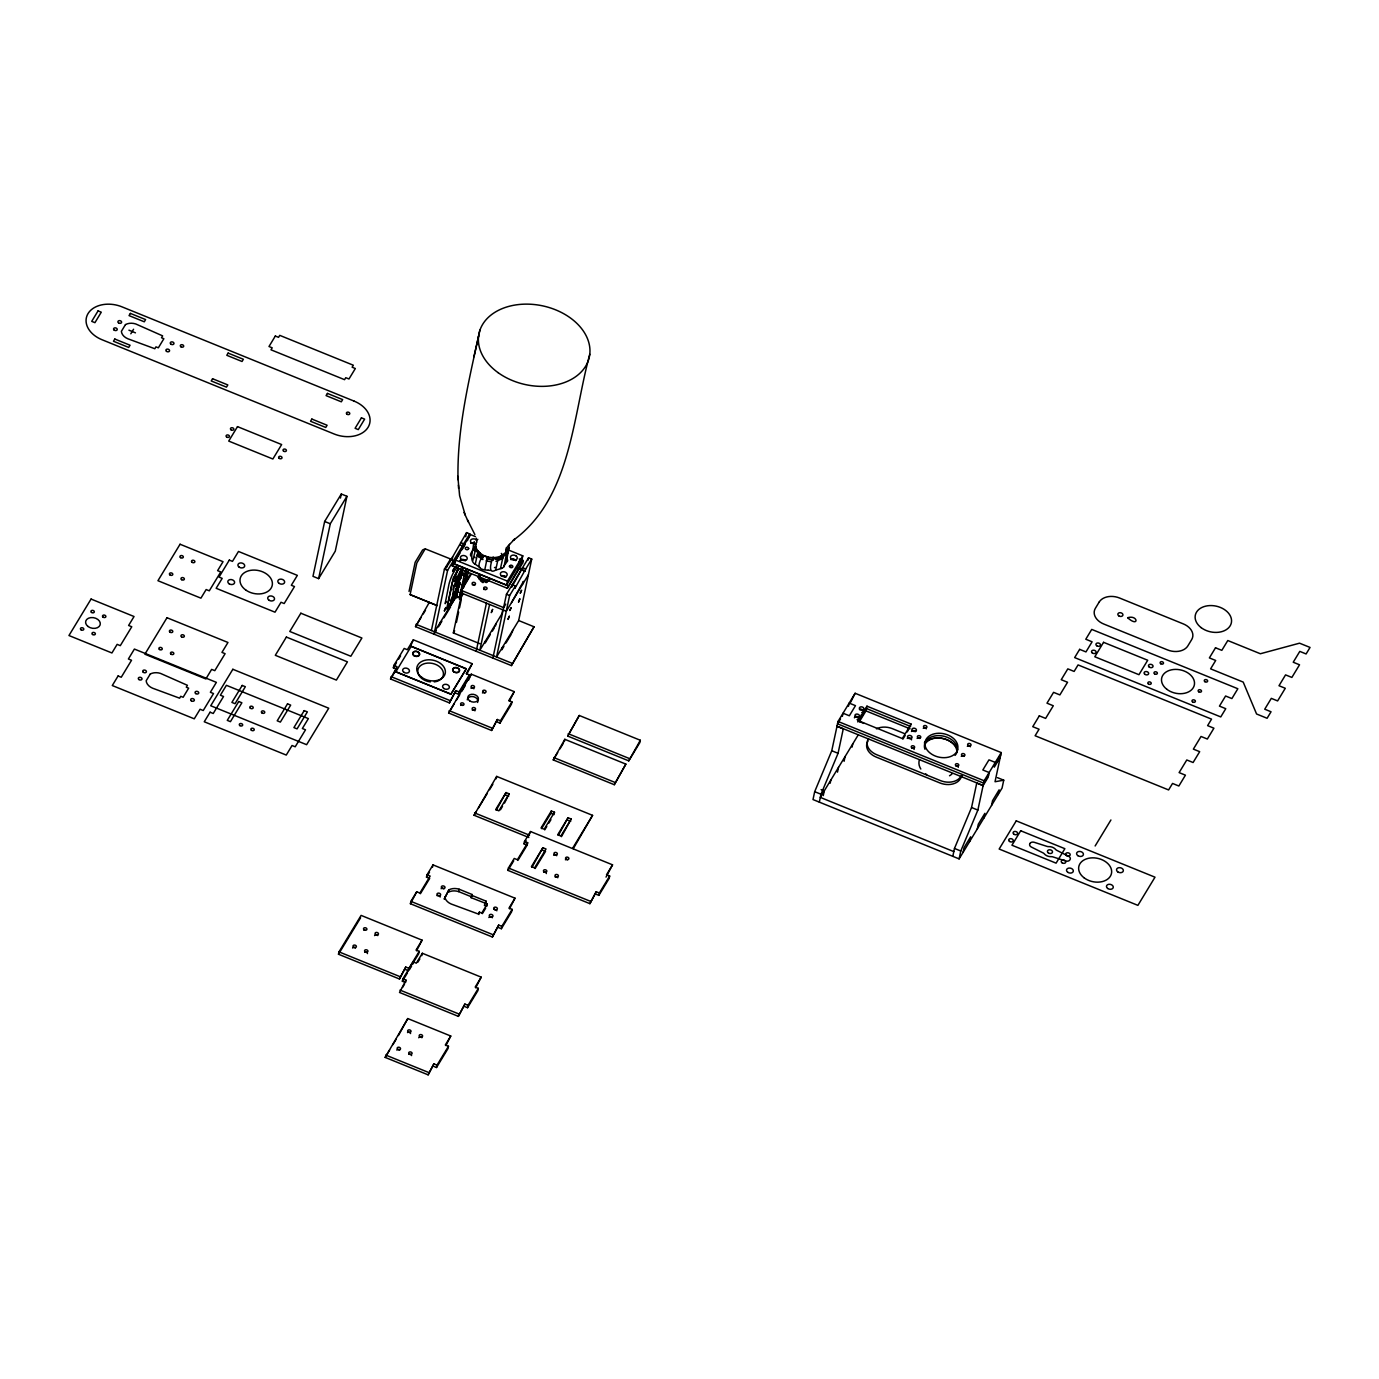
<?xml version="1.0" encoding="UTF-8"?>
<svg xmlns="http://www.w3.org/2000/svg" width="1379" height="1379" viewBox="0 0 1379 1379"><rect width="100%" height="100%" fill="white"/><g stroke="black" fill="none" stroke-linecap="round" stroke-linejoin="round"><path stroke-width="1.5" d="M500.853 556.065L505.248 552.824A17.789 13.1 11.3 0 0 505.748 552.186L507.42 546.567M505.335 554.151L507.007 549.049A19.685 14.497 13.5 0 1 506.955 549.825L506.576 551.755M456.897 586.282C458.483 588.833 448.278 598.831 450.967 605.243L447.916 604.002L451.312 587.971A11.273 1.913 -67.9 0 1 453.76 578.68A11.273 1.913 -67.9 0 1 458.638 569.079M477.823 539.31L477.634 539.499A17.789 12.29 12.6 0 0 477.151 540.103L475.565 545.377M456.742 592.694C454.518 595.987 458.362 588.505 456.708 592.987M457.259 593.625L455.535 595.935L455.346 593.677M474.686 548.48L474.979 551.186M476.6 542.257L475.548 545.136M474.669 548.721L474.772 550.187M453.122 598.193L453.536 597.452M456.242 592.436L456.449 591.936M457.759 589.729L457.69 592.298M425.508 548.963L452.398 559.719M444.469 610.966L445.779 607.501M461.327 595.418L459.965 594.573M492.631 609.484L491.286 612.638L492.562 609.449M518.487 602.071L519.78 598.882M519.849 598.934L518.642 602.037M444.314 610.794L445.848 607.639M455.38 593.815L454.605 596.452L455.639 593.642M456.708 594.952L456.087 595.625A5.757 0.983 -67.9 0 1 452.622 601.416L453.45 599.503M453.019 600.365L452.019 602.675L452.553 601.21M454.329 594.832L454.794 593.659M457.897 592.522L458.328 591.453M456.415 591.195L457.449 588.799L456.294 591.608M454.501 595.952L455.208 595.556M458.19 590.85L458.156 589.178M454.587 594.297L453.846 594.383M475.462 544.619L475.6 543.912M409.046 591.436L415.165 562.27L422.595 549.98L425.301 548.704L416.82 563.011L410.132 594.504M457.173 593.487L457.156 594.211M455.415 592.367L456.673 590.005L456.466 591.229M456.001 594.039L456.449 593.47M457.552 591.712L457.966 590.109M458.517 590.091L451.881 601.485M456.053 595.711L459.5 597.176A6.912 1.172 -67.9 0 0 459.983 599.055A6.912 1.172 -67.9 0 0 462.723 594.418M474.704 548.239L475.048 546.584M455.863 596.331L456.639 594.435M453.708 585.437L452.984 589.712M474.238 541.602C474.393 545.981 467.877 560.15 475.083 564.287M451.295 604.226L453.553 594.521M458.104 589.609L457.483 591.143L458.466 589.747M462.62 571.406L462.327 573.561A6.912 1.172 -67.9 0 1 462.413 574.371M454.518 596.211L454.708 595.194M501.663 568.441L495.699 570.096L498.06 559.047M454.26 594.814L454.449 593.349M459.224 582.455L459.879 582.903M475.221 564.321L477.858 552.548M453.846 598.951L452.984 600.623M477.892 553.462L478.375 551.083M452.312 602.175L452.519 601.296M589.781 354.196C572.63 417.285 570.94 498.233 513.298 540.275L514.66 539.086L507.834 546.239M479.926 330.133C469.17 379.294 456.828 429.059 458.035 479.72M324.651 521.469L312.981 576.336L318.618 578.628L335.269 551.169L346.939 496.302L341.302 494.01L324.651 521.469L330.288 523.761L318.618 578.628M340.441 498.06L341.302 494.01M455.398 692.965L458.535 694.24L459.052 691.879L455.897 690.603L449.382 702.876L390.516 678.985L397.031 666.695L393.877 665.419L404.185 648.44L407.322 649.716L413.338 639.804L472.204 663.695L466.688 674.331M390.516 678.985L396.531 669.056L393.377 667.781L393.877 665.419M395.842 671.797L450.967 694.171L395.842 671.797L411.201 646.337L466.326 668.729L450.967 694.171M405.254 969.42L408.408 970.695L408.908 968.334L405.754 967.058L399.445 978.987L338.493 954.234L338.993 951.872L361.108 915.397L422.077 940.15L416.561 950.786M411.201 646.337L466.292 668.918M492.889 658.076L506.455 594.263L528.571 557.806L531.725 559.081L518.676 620.533L534.035 626.773L511.402 665.592L415.51 626.652L429.283 602.416M413.338 639.804L410.839 645.475M431.386 630.531L444.434 569.096L450.243 559.512L453.398 560.805L452.898 563.166M447.985 565.045L466.567 532.622L469.722 533.897L468.843 538.017M469.722 533.897L447.589 570.372L434.04 634.185L436.247 630.531M449.744 561.874L450.243 559.512M451.467 558.685L450.916 560.495M452.571 556.875L452.295 559.236M439.832 624.601L440.332 622.239M519.245 558.943L523.193 560.546L522.658 563.028L507.334 588.281L452.209 565.89L470.222 534.5L475.479 536.621M454.053 563.718L454.898 559.788L507.438 581.128L506.61 585.075L454.053 563.718L455.587 561.201M452.605 594.78L453.846 588.988A11.273 1.913 -67.9 0 1 457.432 576.905A11.273 1.913 -67.9 0 1 462.672 568.993M453.605 594.745L458.5 586.73M465.688 536.707L466.567 532.622M454.38 598.779L454.863 597.159M454.07 599.296L455.087 597.383M467.515 540.637L468.05 538.155M458.173 587.368L457.742 589.092M462.896 568.7A6.912 1.172 -67.9 0 0 460.862 574.612L456.346 595.883A6.912 1.172 -67.9 0 0 457.276 597.297M469.894 536.069L470.222 534.5M462.361 574.25L462.654 572.871M528.398 574.767L506.283 611.242L460.155 592.505L470.601 573.733M459.5 597.176L464.016 575.905A6.912 1.172 -67.9 0 1 466.05 569.975M479.875 643.717L453.346 632.944L462.189 591.332M466.671 570.268L465.344 576.508L466.912 571.682M461.413 595.469L462.517 592.315M456.432 622.446L458.638 612.052M459.517 607.898L461.293 599.572M471.446 556.599C467.602 553.272 476.479 549.911 473.376 545.688M467.016 577.87L468.429 571.216M475.945 540.154L476.358 538.206M472.738 560.719L475.669 549.238A2.534 0.931 70 0 1 475.996 549.445L477.772 552.203M449.382 702.876L455.897 690.603M496.836 721.855L499.991 723.13L500.491 720.769L497.336 719.493L491.596 730.474L448.623 713.012L471.256 674.176L514.229 691.637L509.368 701.17M488.132 570.216C479.564 569.63 475.703 567.958 482.495 556.03M498.198 927.446L501.353 928.722L501.853 926.36L498.698 925.085L492.389 937.013L410.408 903.728L410.908 901.366L416.717 891.799L419.871 893.075L430.162 876.096L427.007 874.803L433.023 864.892L515.005 898.177L509.489 908.813M484.839 569.527L487.166 558.167M416.717 891.799L410.408 903.728M399.445 978.987L405.754 967.058M433.368 1066.226L436.522 1067.518L437.022 1065.157L433.868 1063.864L428.128 1074.844L385.155 1057.4L407.788 1018.564L450.761 1036.025L445.9 1045.558M475.686 987.795L481.202 977.159L422.336 953.268L416.32 963.18L413.166 961.904L402.875 978.883L406.029 980.159L399.514 992.449L458.362 1016.357L464.895 1004.067L468.033 1005.343L467.533 1007.704L464.378 1006.429M406.029 980.159L405.529 982.52L402.375 981.245L402.875 978.883M472.204 663.695L466.188 673.624L469.343 674.9L468.843 677.261L458.535 694.24M420.388 893.73L429.662 878.457L426.507 877.165L427.007 874.803M471.256 674.176L468.532 680.192M476.203 651.302L486.408 603.244M432.523 867.253L433.023 864.892M412.666 964.266L413.166 961.904M489.562 604.519L479.858 650.216L501.973 613.741L502.852 609.587M422.077 940.15L416.062 950.062L419.216 951.355L418.716 953.716L412.528 963.904M500.508 568.407L502.956 557.116M485.649 640.649L485.149 643.01L490.303 634.512M407.788 1018.564L398.428 1035.526M501.715 568.424L504.024 566.907L506.352 554.237L495.785 559.529M421.836 955.63L422.336 953.268M504.059 565.804L507.696 560.822L506.886 557.219M507.713 553.255L508.558 549.307M508.765 548.342L509.265 546.842L506.214 562.201M495.457 626.032L495.957 623.67M507.334 588.281L523.193 560.546M448.882 889.869L444.297 898.953L448.882 889.869A10.842 7.757 12 0 1 459.121 889.214L472.101 894.506L471.118 897.66L487.27 903.986L486.77 906.348L484.391 905.382L486.046 901.142L471.618 895.299L472.101 894.506M515.418 585.989L514.919 588.35L525.709 568.993L522.555 567.717L511.764 587.058L512.264 584.696L515.418 585.989L509.609 595.556L496.543 656.99L518.676 620.533M511.506 602.623L523.451 581.369L522.951 583.731M502.352 647.423L501.853 649.785L503.904 646.389M509.644 550.497L522.779 555.84L521.952 559.771L506.61 585.075M512.143 632.806L512.66 630.444M491.596 730.474L497.336 719.493M528.071 560.167L528.571 557.806M528.846 837.501L474.048 815.248L496.681 776.411L592.574 815.351L573.268 848.706M448.382 892.23A10.842 7.757 12 0 1 458.621 891.592L459.121 889.214M511.402 665.592L534.035 626.773M428.128 1074.844L433.868 1063.864M514.229 691.637L508.782 700.601L511.937 701.877L511.437 704.238L499.991 723.13M471.118 897.66L471.618 895.299M496.181 778.773L496.681 776.411M450.761 1036.025L445.314 1044.989L448.468 1046.265L447.968 1048.626L436.522 1067.518M478.875 914.501L479.375 912.122L481.754 913.088L487.27 903.986M458.362 1016.357L464.895 1004.067M496.25 810.214L506.024 792.563L509.179 793.839L504.559 803.009M485.546 903.504L486.046 901.142M481.202 977.159L475.186 987.088L478.341 988.364L477.841 990.725L467.533 1007.704M492.389 937.013L498.698 925.085M595.711 894.092L598.865 895.367L599.365 893.006L596.211 891.73L589.902 903.659L507.92 870.373L508.42 868.012L514.229 858.445L517.384 859.72L527.674 842.741L524.52 841.449L530.536 831.537L612.535 864.823L606.019 877.113M517.901 860.393L527.174 845.103L524.02 843.827L524.52 841.449M515.005 898.177L508.989 908.106L512.143 909.382L511.643 911.743L501.353 928.722M527.174 845.103L527.674 842.741M530.536 831.537L528.036 837.208M553.238 759.915L564.804 739.316L625.859 764.104L614.293 784.703L553.238 759.915L557.668 752.624M564.304 741.678L564.804 739.316M531.966 867.253L542.878 847.723L546.032 848.999L534.587 867.891L531.432 866.615L542.878 847.723M550.842 813.334L551.341 810.973L554.496 812.248L553.996 814.61L550.842 813.334L541.568 828.624M567.717 736.076L579.266 715.477L640.321 740.264L639.822 742.626L628.755 760.863L567.717 736.076L579.266 715.477M558.271 835.398L568.045 817.747L571.199 819.023L561.425 836.674M614.293 784.703L625.859 764.104M589.902 903.659L596.211 891.73M628.755 760.863L640.321 740.264M612.535 864.823L606.519 874.751L609.673 876.027L609.156 878.389L598.865 895.367M1003.74 780.186L995.035 781.738L1001.24 752.589L855.135 693.275L838.036 721.458L831.761 750.745L814.679 791.684L813.007 799.561L959.112 858.893L1002.068 788.064L1003.74 780.186L997.431 777.635M819.316 802.113L820.988 794.235L838.07 753.296L843.258 728.888L836.95 726.319M823.263 795.614L824.263 790.891L821.108 789.615M842.362 716.356L843.034 713.219L849.343 715.77L855.48 705.652L849.171 703.1L848.499 706.238M830.175 783.203L830.847 780.049M837.501 772.137L838.501 767.396M855.135 693.275L850.653 702.187M844.086 761.294L845.086 756.571M852.084 747.073L852.756 743.919M859.376 721.734L865.943 710.892L866.96 706.169L911.105 724.096L907.313 731.887M952.803 856.325L954.475 848.447L971.557 807.508L976.746 783.082L983.055 785.651L988.14 777.273L989.139 772.533L982.831 769.982L988.967 759.863L995.276 762.415L994.276 767.155L1000.223 757.33M959.112 858.893L960.784 851.015L977.866 810.076L984.141 780.773L1001.24 752.589M963.059 852.377L964.059 847.654L970.644 836.812L969.627 841.552M977.297 828.9L978.314 824.177L984.882 813.334L983.882 818.057M991.553 805.405L992.552 800.682L999.12 789.839L998.12 794.58M495.664 570.13C487.563 575.043 490.855 561.839 493.303 557.15M457.638 591.505L457.742 590.074M463.982 584.006L464.016 585.161M473.893 356.782L478.547 336.304M460.534 578.508L460.534 577.508L459.793 578.473M455.673 589.729L456.897 586.713L454.708 596.245M453.019 600.813L453.501 599.537M459.241 586.609L459.862 584.093M445.607 568.872L446.089 567.562M455.57 579.818L455.708 580.887M455.639 591.746L455.191 593.004L456.225 590.729M455.173 578.525L457.949 567.407M461.017 568.958L457.966 580.887A6.912 1.172 -67.9 0 0 456.863 586.127M454.605 595.728L454.932 594.573M455.139 592.987L455.432 592.177M455.501 592.574L455.915 591.177M455.553 592.815L456.087 590.988M463.792 583.627L466.223 578.87M454.019 596.176L452.967 599.417L453.191 597.366M506.162 553.703L505.438 555.375M455.794 579.128L456.639 577.18M457.966 588.299L458.5 587.04M471.877 552.686L472.342 551.583M446.71 567.286L447.089 565.907L446.21 567.355M492.803 559.34L496.25 557.874A3.206 1.758 -15.5 0 1 497.129 557.961L497.819 558.323M454.019 592.212L453.398 593.366M506.438 551.066L506.041 548.049M460.655 578.628L461.293 577.542M503.094 556.84L504.076 555.599M457.156 571.354L457.931 570.096L453.208 578.06L446.624 609.053L449.83 603.899M456.277 591.505L456.656 590.471M130.815 333.787L133.573 329.236M330.288 523.761L346.939 496.302M415.51 626.652L421.043 617.533M423.267 613.896L425.473 610.242M452.209 565.89L459.862 553.255M462.051 549.652L465.344 544.24M393.377 667.781L396.462 662.678M398.531 659.283L400.582 655.887M457.173 567.062A10.842 1.827 -67.9 0 0 456.725 567.407L452.657 574.129A10.773 1.827 -67.9 0 0 448.899 584.575L445.158 603.674L446.296 601.796M453.139 595.004L458.5 586.368M458.983 587.299L452.64 597.848L452.329 600.468M454.07 595.9L453.794 598.055M452.588 601.64L456.139 595.642M434.54 631.823L457.432 594.159L450.967 605.243M438.453 626.876L441.901 621.205M443.952 617.809L450.623 606.829M460.155 592.505L471.204 574.267M453.346 632.944L454.656 630.772M507.438 581.128L522.779 555.84M525.709 568.993L531.725 559.081M451.019 693.982L466.326 668.729M505.714 604.157L503.628 607.605L460.655 590.143M492.372 631.117L494.423 627.721M459.052 691.879L469.343 674.9M448.623 713.012L454.156 703.893M456.363 700.256L459.69 694.775M461.896 691.138L465.223 685.656M505.972 642.993L511.126 634.512M338.493 954.234L360.608 917.759M500.491 720.769L511.937 701.877M426.507 877.165L429.507 872.217M474.048 815.248L476.272 811.593M478.479 807.956L487.321 793.356M489.545 789.719L492.855 784.237M506.024 792.563L495.716 809.542L498.87 810.835L509.179 793.839M500.439 809.801L502.49 806.405M408.908 968.334L419.216 951.355M408.408 970.695L410.477 967.3M402.375 981.245L407.512 972.764M409.58 969.368L411.632 965.972M402.513 987.485L404.512 984.175M417.82 962.232L419.837 958.939M559.874 748.969L563.201 743.505M385.155 1057.4L389.585 1050.109M392.912 1044.644L396.221 1039.163M479.375 912.122L478.237 914.001L451.209 904.021A10.773 7.705 12 0 1 444.796 896.591M507.92 870.373L513.729 860.806M524.02 843.827L526.037 840.518M482.357 913.639L485.667 908.175M551.341 810.973L541.051 827.952L544.188 829.227L554.496 812.248M544.722 829.899L546.791 826.504M548.842 823.108L550.91 819.712M535.121 868.529L545.532 851.377L542.378 850.085M501.853 926.36L512.143 909.382M568.045 817.747L557.737 834.726L560.891 836.019L571.199 819.023M468.033 1005.343L478.341 988.364M437.022 1065.157L448.468 1046.265M572.664 848.171L592.574 815.351M599.365 893.006L609.673 876.027M840.535 718.873L837.536 723.82L983.641 783.134L988.64 774.912M866.96 706.169L858.186 720.631L902.331 738.558L911.105 724.096M858.789 721.183L866.443 708.53L910.605 726.457M858.238 734.886L820.315 797.39L953.803 851.601M868.529 738.61L868.287 738.989A15.721 11.239 12 0 0 876.648 754.692L940.444 780.6A15.721 11.239 12 0 0 960.784 776.549L961.249 775.774M868.012 740.971L867.787 741.368A15.721 11.239 12 0 0 876.148 757.054L939.944 782.962A15.721 11.239 12 0 0 960.284 778.928L962.18 775.791M902.935 739.11L905.124 735.49M994.776 764.793L1000.74 754.951M1095.133 845.982L1110.922 819.971M509.247 616.223L507.972 619.412L509.351 616.327M464.016 585.058L466.343 579.18M503.628 556.133L498.026 559.047M502.783 558.461L496.009 561.374M502.956 554.892L501.956 555.513M502.49 557.013L501.491 557.633M501.129 555.927C492.786 559.684 481.15 557.064 476.513 548.808M482.702 555.892L485.356 556.34A3.223 1.569 28.7 0 1 486.011 556.72L486.925 557.616M497.078 559.288L498.06 558.874M495.819 559.357L496.802 559.184M493.458 559.564L493.113 559.564M488.924 559.391L487.252 558.857A17.979 12.721 9.4 0 0 488.269 559.081L493.406 559.736M493.527 557.616L492.148 557.581M493.061 559.736L492.027 559.719M491.269 561.667L487.821 561.219A17.979 12.739 9.4 0 1 486.804 560.977L486.132 560.805M491.682 559.719L488.959 559.219M490.424 570.423L488.149 570.216M473.411 542.878L472.325 542.826A3.447 2.465 12 0 0 471.015 543.119M488.011 556.978L486.339 556.513M486.546 558.84L487.545 559.116M437.091 605.553L410.097 594.608L437.057 605.536M128.936 330.184L135.452 332.839M518.728 561.425L522.658 563.028M460.552 542.533L463.706 543.809L463.189 546.187L460.052 544.895M517.935 567.958L523.796 570.337M522.055 570.079L525.209 571.371M865.943 710.892L910.088 728.819M904.383 733.542L892.437 728.681A15.721 11.239 12 0 0 876.441 728.836M859.22 721.51L863.943 723.423M452.726 563.408L507.868 585.799M465.361 570.234L466.55 570.716M838.036 721.458L984.141 780.773M454.363 566.441L456.725 567.407M464.085 573.905L466.24 574.784M837.036 726.181L983.141 785.513M463.982 575.664L465.637 576.284M460.862 574.612L464.016 575.905M444.434 569.096L447.589 570.372M506.455 594.263L509.609 595.556M459.862 592.729L462.224 593.694M454.036 594.159L453.622 595.883M459.155 596.762L461.12 597.555M831.761 750.745L838.07 753.296M971.557 807.508L977.866 810.076M416.027 624.291L511.919 663.23M814.679 791.684L820.988 794.235M954.475 848.447L960.784 851.015M568.217 733.697L629.272 758.502M391.015 676.624L449.882 700.515M449.123 710.65L492.096 728.112M553.755 757.554L614.793 782.341M505.524 794.925L508.679 796.217M567.545 820.109L570.682 821.401M474.566 812.886L529.484 835.191M508.42 868.012L590.402 901.297M458.621 891.592L471.601 896.867M410.908 901.366L492.889 934.652M338.993 951.872L399.944 976.625M400.013 990.088L458.879 1013.979M385.672 1055.038L428.645 1072.483M481.323 556.495L479.547 555.03L483.357 557.616M483.374 557.444L481.633 556.513M482.047 559.133L482.926 559.581L476.996 555.013M479.823 567.493L475.6 564.425M479.582 557.547L477.961 556.116M480.461 553.462L478.841 552.031M478.427 553.979L479.271 554.996L478.22 553.772M515.901 560.512L515.177 559.84A3.447 2.465 12 0 0 510.816 559.409M467.447 519.9L474.859 534.518M476.341 551.255L476.444 551.652M476.307 551.428L475.514 549.307M457.811 476.289L459.603 495.699L465.24 515.108M464.016 512.471L468.481 522.141M476.393 548.566L475.583 545.619M475.945 550.704L475.393 549.221M475.927 547.36L475.686 546.36M509.403 544.343L509.472 544.826M506.438 549.618L506.541 550.652M458.38 485.098L458.586 488.356M460.689 705.376A1.724 1.241 12 0 1 462.448 705.358M470.963 688.19A1.724 1.241 12 0 1 473.876 688.776M482.443 692.965A1.724 1.241 12 0 1 484.925 692.93M472.256 710.064A1.724 1.241 12 0 1 474.928 710.823M467.274 699.842A5.413 3.861 12 0 1 473.721 696.757A5.413 3.861 12 0 1 477.548 702.463M487.459 581.766A3.93 2.81 12 0 1 486.097 582.61M483.15 582.61A3.93 2.81 12 0 1 481.909 582.076M480.926 581.266A3.93 2.81 12 0 1 480.357 578.887M487.476 579.835A3.93 2.81 12 0 1 480.943 578.129M472.342 584.799A1.724 1.241 12 0 1 474.721 585.368M483.908 589.505A1.724 1.241 12 0 1 485.529 589.54M479.685 575.681A5.413 3.861 12 0 0 482.391 581.007A5.413 3.861 12 0 0 489.407 579.921A5.464 3.913 12 0 1 482.564 581.024A5.464 3.913 12 0 1 479.478 575.87M478.909 578.594A5.413 3.861 12 0 1 479.961 577.094M459.931 584.006A6.154 1.034 -67.9 0 1 458.104 584.644A6.154 1.034 -67.9 0 1 461.138 576.577M459.897 582.61A6.154 1.034 -67.9 0 1 457.518 584.144A6.154 1.034 -67.9 0 1 461.344 575.026M461.982 574.371A6.154 1.034 -67.9 0 1 462.258 574.353M460.052 582.834A7.481 1.258 -67.9 0 1 456.914 586.713A7.481 1.258 -67.9 0 1 458.931 579.077A7.481 1.258 -67.9 0 1 462.637 573.078M458.242 582.921A7.481 1.258 -67.9 0 1 455.518 584.506A7.481 1.258 -67.9 0 1 459.948 573.647A7.481 1.258 -67.9 0 1 460.672 577.008M462.654 572.733A11.273 1.913 -67.9 0 1 462.258 574.267M453.346 595.263A5.757 0.983 -67.9 0 1 453.088 595.935M450.192 600.468A5.757 0.983 -67.9 0 1 450.106 600.399M430.369 681.898A12.997 9.291 12 0 1 418.957 667.35A12.997 9.291 12 0 1 440.366 667.402A12.997 9.291 12 0 1 434.247 681.898M543.671 872.235A1.724 1.241 12 0 1 546.343 873.562M553.651 855.29A1.724 1.241 12 0 1 556.737 855.704M565.39 859.806A1.724 1.241 12 0 1 567.648 859.772M555.099 876.992A1.724 1.241 12 0 1 557.788 877.751M364.056 930.118A1.724 1.241 12 0 1 364.901 930.118M374.588 935.6A1.724 1.241 12 0 1 377.777 935.6M364.78 952.251A1.724 1.241 12 0 1 367.452 953.578M352.61 948.045A1.724 1.241 12 0 1 355.489 948.011M441.125 888.714A1.879 1.345 12 0 1 443.969 888.783M488.856 917.518A1.879 1.345 12 0 1 492.355 917.759M494.303 909.554A1.879 1.345 12 0 1 496.836 910.812M437.091 895.678A1.879 1.345 12 0 1 440.142 897.057M396.807 1050.091A1.724 1.241 12 0 1 399.634 1050.16M407.512 1032.561A1.724 1.241 12 0 1 410.546 1033.561M418.733 1037.749A1.724 1.241 12 0 1 421.905 1037.732M408.925 1054.383A1.724 1.241 12 0 1 411.58 1055.59M477.823 577.456A6.912 4.93 12 0 1 478.944 576.008M510.902 566.355A3.447 2.465 12 0 1 510.368 566.045M478.909 578.646A5.585 3.982 12 0 1 479.875 577.439M478.737 578.611A5.757 4.12 12 0 1 479.685 577.387M510.902 559.598A3.447 2.465 12 0 1 515.694 560.563M501.387 576.026A3.447 2.465 12 0 1 505.61 577.198M470.963 543.378A3.447 2.465 12 0 1 473.566 543.171M460.034 560.581A3.447 2.465 12 0 1 465.24 560.598M454.243 581.369A6.912 1.172 -67.9 0 1 454.656 580.059M463.758 587.506A5.413 0.914 -67.9 0 1 464.826 581.697A5.413 0.914 -67.9 0 1 467.619 578.525M461.879 588.247A6.567 1.103 -67.9 0 1 464.499 579.232A6.567 1.103 -67.9 0 1 466.809 578.404M459.828 560.667A3.447 2.465 12 0 1 465.55 560.563M473.738 543.86A3.447 2.465 12 0 1 470.498 541.257A3.447 2.465 12 0 1 473.169 538.879L474.255 538.948A3.447 2.465 12 0 1 474.962 539.12M501.335 575.801A3.447 2.465 12 0 1 505.817 577.129M495.406 567.39A14.393 10.274 12 0 1 494.475 567.614M475.048 557.84A14.393 10.274 12 0 1 474.893 557.099M501.318 553.41A14.393 10.274 12 0 1 502.215 554.841M952.062 773.878A18.41 13.152 12 0 1 949.51 775.774M926.688 774.602A18.41 13.152 12 0 1 925.654 773.929M920.81 769.017A18.41 13.152 12 0 1 919.483 759.639M924.326 742.953A18.41 13.152 12 0 1 942.598 738.472A18.41 13.152 12 0 1 957.629 749.9A16.686 11.911 12 0 1 930.135 753.072A16.686 11.911 12 0 1 936.6 733.404A16.686 11.911 12 0 1 957.474 749.78M907.261 738.454A2.31 1.638 12 0 1 911.536 739.868M911.485 731.491A2.31 1.638 12 0 1 915.673 731.628M854.446 717.838A2.31 1.638 12 0 1 856.618 716.425A2.31 1.638 12 0 1 858.979 718.131A2.31 1.638 12 0 1 857.135 719.769M859.479 709.547A2.31 1.638 12 0 1 863.064 710.202A2.31 1.638 12 0 1 861.754 712.529M924.947 749.262A16.686 11.911 12 0 1 943.184 736.076A16.686 11.911 12 0 1 955.078 755.399M912.122 748.107A1.724 1.241 12 0 1 914.139 749.435M923.275 728.302A1.724 1.241 12 0 1 926.274 728.819M956.268 766.034A1.724 1.241 12 0 1 958.284 767.362M967.334 746.315A1.724 1.241 12 0 1 970.42 746.746M961.284 756.347A1.724 1.241 12 0 1 963.904 756.399M917.138 738.42A1.724 1.241 12 0 1 919.759 738.472M857.462 719.2A2.31 1.638 12 0 1 857.686 721.889M862.616 712.65A2.31 1.638 12 0 1 861.254 714.891M924.792 744.626A16.686 11.911 12 0 1 943.339 738.575A16.686 11.911 12 0 1 956.905 752.124M468.688 548.618L467.55 549.721A1.724 1.241 12 0 1 465.395 548.773A1.724 1.241 12 0 1 466.292 547.273A1.724 1.241 12 0 1 468.515 548.101L468.688 548.618M509.42 566.166L509.592 566.786A1.724 1.241 12 0 0 511.816 567.631A1.724 1.241 12 0 0 512.729 566.131A1.724 1.241 12 0 0 510.592 565.183L509.42 566.148M452.657 571.509L454.001 568.32L452.674 571.371M509.782 610.535L511.178 607.656L509.816 610.345M520.297 593.177L521.607 590.212L520.314 593.091M1127.677 617.775C1139.088 628.048 1138.399 614.569 1127.694 617.689M98.064 310.878L91.721 321.359L94.927 322.669L101.27 312.188L98.064 310.878M114.819 339.044L113.474 341.251L128.712 347.439L130.057 345.233L114.819 339.044M130.367 313.395L129.04 315.601L144.278 321.79L145.605 319.583L130.367 313.395M125.472 324.582L121.386 331.322A10.773 7.705 12 0 0 127.799 338.751L154.827 348.732L155.965 346.853L158.344 347.818L163.86 338.717L161.498 337.752L162.636 335.873L135.711 323.944A10.842 7.757 12 0 0 125.472 324.582M212.573 378.742L211.228 380.949L226.466 387.137L227.811 384.931L212.573 378.742M228.121 353.093L226.794 355.299L242.032 361.488L243.359 359.281L228.121 353.093M91.066 599.055L68.95 635.529L111.923 652.974L117.146 644.355L120.301 645.648L131.763 626.755L128.609 625.48L134.039 616.516L91.066 599.055M275.335 336.028L268.991 346.508L272.197 347.818L270.991 349.801L344.56 379.673L345.767 377.691L348.973 378.984L355.334 368.521L352.128 367.21L353.334 365.228L279.747 335.356L278.541 337.338L275.335 336.028M237.498 426.628L228.724 441.073L272.87 459L281.644 444.555L237.498 426.628M180.063 544.24L157.947 580.714L200.92 598.158L206.16 589.54L209.298 590.815L220.761 571.94L217.606 570.647L223.036 561.684L180.063 544.24M118.094 675.969L112.285 685.535L194.267 718.821L200.076 709.254L203.23 710.53L213.521 693.551L210.366 692.275L216.382 682.364L134.401 649.061L128.385 658.99L131.539 660.265L121.249 677.244L118.094 675.969M166.997 617.723L144.881 654.198L205.85 678.951L211.642 669.384L214.796 670.659L225.105 653.68L221.95 652.388L227.966 642.476L166.997 617.723M150.259 674.038L146.174 680.761A10.773 7.705 12 0 0 152.586 688.19L179.615 698.188L180.752 696.309L183.131 697.274L188.647 688.155L186.286 687.19L187.423 685.311L160.498 673.4A10.842 7.757 12 0 0 150.259 674.038M311.861 419.061L310.534 421.267L325.772 427.456L327.099 425.249L311.861 419.061M327.426 393.411L326.082 395.618L341.32 401.806L342.664 399.6L327.426 393.411M229.31 560.098L219.02 577.077L222.174 578.37L216.158 588.281L275.007 612.19L281.023 602.261L284.177 603.537L294.485 586.558L291.331 585.282L297.347 575.371L238.481 551.462L232.465 561.374L229.31 560.098M361.436 417.837L355.092 428.3L358.281 429.61L364.642 419.13L361.436 417.837M232.844 669.28L210.728 705.755L306.621 744.694L328.736 708.22L232.844 669.28M210.073 712.202L204.264 721.769L286.263 755.071L292.055 745.505L295.209 746.78L305.517 729.801L302.363 728.508L308.379 718.597L226.397 685.311L220.381 695.223L223.536 696.498L213.228 713.495L210.073 712.202M242.204 685.432L231.896 702.411L235.051 703.704L245.341 686.708L242.204 685.432M238.739 701.497L227.276 720.372L230.431 721.665L241.877 702.773L238.739 701.497M286.384 637.064L275.317 655.301L336.373 680.088L347.439 661.851L286.384 637.064M300.846 613.224L289.78 631.461L350.835 656.249L361.901 638.012L300.846 613.224M287.522 703.842L277.213 720.821L280.368 722.096L290.676 705.117L287.522 703.842M304.207 710.616L293.917 727.595L297.071 728.888L307.362 711.892L304.207 710.616M1099.184 602.037L1095.374 608.311A15.721 11.239 12 0 0 1103.734 624.015L1167.53 649.923A15.721 11.239 12 0 0 1187.871 645.872L1191.68 639.597A15.721 11.239 12 0 0 1183.303 623.894L1119.524 598.003A15.721 11.239 12 0 0 1099.184 602.037M1039.318 715.839L1032.75 726.681L1039.059 729.232L1035.112 735.748L1168.599 789.943L1172.546 783.444L1178.855 786.013L1185.423 775.17L1179.114 772.602L1186.785 759.967L1193.094 762.518L1199.678 751.676L1193.369 749.125L1201.04 736.472L1207.349 739.041L1213.916 728.198L1207.608 725.63L1211.555 719.131L1078.068 664.919L1074.12 671.435L1067.811 668.867L1061.244 679.709L1067.553 682.26L1059.882 694.913L1053.573 692.344L1046.989 703.187L1053.297 705.755L1045.627 718.407L1039.318 715.839M1079.654 649.354L1074.655 657.593L1220.76 716.925L1225.759 708.685L1219.45 706.117L1225.586 695.999L1231.895 698.567L1237.842 688.742L1091.737 629.41L1085.79 639.235L1092.082 641.804L1085.962 651.922L1079.654 649.354M1103.562 642.321L1094.805 656.766L1138.951 674.693L1147.707 660.248L1103.562 642.321M1016.254 820.85L999.154 849.033L1137.899 905.365L1154.999 877.182L1016.254 820.85M1020.701 830.761L1011.945 845.224L1056.09 863.151L1064.864 848.688L1020.701 830.761M1030.13 843.327L1029.854 843.758A3.447 2.465 12 0 0 1031.371 847.051L1043.076 852.911A3.447 2.465 12 0 1 1044.282 853.842A6.912 4.93 12 0 0 1051.263 856.669A3.447 2.465 12 0 1 1052.901 856.893L1065.674 860.979A3.447 2.465 12 0 0 1069.794 859.979L1070.07 859.548A3.447 2.465 12 0 0 1068.553 856.238L1056.848 850.378A3.447 2.465 12 0 1 1055.642 849.464A6.912 4.93 12 0 0 1048.661 846.62A3.447 2.465 12 0 1 1047.023 846.396L1034.25 842.31A3.447 2.465 12 0 0 1030.13 843.327M1215.52 647.785L1209.383 657.904L1215.692 660.472L1210.607 668.849L1243.203 682.088L1256.579 713.994L1267.094 718.269L1271.042 711.771L1264.733 709.202L1271.317 698.36L1277.609 700.928L1285.28 688.276L1278.988 685.725L1285.556 674.883L1291.864 677.434L1299.535 664.799L1293.226 662.23L1299.794 651.388L1306.103 653.956L1310.05 647.441L1299.535 643.183L1260.372 653.749L1227.793 640.528L1221.828 650.354L1215.52 647.785M504.507 576.75L503.421 576.681A3.447 2.465 12 0 1 500.801 572.699A3.447 2.465 12 0 1 506.524 573.026A3.447 2.465 12 0 1 504.507 576.75M354.144 401.134L121.938 306.827A26.184 18.72 12 0 0 88.049 313.567A26.184 18.72 12 0 0 101.994 339.717L334.201 434.006A26.184 18.72 12 0 0 368.09 427.283A26.184 18.72 12 0 0 354.144 401.134M516.28 556.116L516.022 555.909A3.447 2.465 12 0 0 510.558 556.616A3.447 2.465 12 0 0 514.35 560.133A3.447 2.465 12 0 0 516.746 556.564L516.28 556.116M461.655 559.719L460.931 559.047A3.447 2.465 12 0 1 463.327 555.496A3.447 2.465 12 0 1 467.119 559.012A3.447 2.465 12 0 1 461.655 559.719M479.995 555.582L478.858 554.41L479.995 555.582M245.703 589.971A16.393 11.704 12 0 0 272.146 585.765A16.393 11.704 12 0 0 250.754 570.32A16.393 11.704 12 0 0 245.703 589.971M80.965 629.755A1.724 1.241 12 0 0 83.774 629.393A1.724 1.241 12 0 0 81.585 627.721A1.724 1.241 12 0 0 80.965 629.755M91.479 612.414A1.724 1.241 12 0 0 94.289 612.035A1.724 1.241 12 0 0 92.1 610.363A1.724 1.241 12 0 0 91.479 612.414M103.046 617.12A1.724 1.241 12 0 0 105.855 616.741A1.724 1.241 12 0 0 103.666 615.068A1.724 1.241 12 0 0 103.046 617.12M92.531 634.461A1.724 1.241 12 0 0 95.341 634.081A1.724 1.241 12 0 0 93.151 632.409A1.724 1.241 12 0 0 92.531 634.461M87.997 626.462A7.447 5.326 12 0 0 100.15 624.842A7.447 5.326 12 0 0 90.686 617.62A7.447 5.326 12 0 0 87.997 626.462M461.138 704.893A1.724 1.241 12 0 0 463.965 704.514A1.724 1.241 12 0 0 461.758 702.842A1.724 1.241 12 0 0 461.138 704.893M471.652 687.535A1.724 1.241 12 0 0 474.479 687.173A1.724 1.241 12 0 0 472.29 685.501A1.724 1.241 12 0 0 471.652 687.535M483.219 692.241A1.724 1.241 12 0 0 486.046 691.862A1.724 1.241 12 0 0 483.839 690.189A1.724 1.241 12 0 0 483.219 692.241M472.704 709.582A1.724 1.241 12 0 0 475.514 709.202A1.724 1.241 12 0 0 473.325 707.53A1.724 1.241 12 0 0 472.704 709.582M469.636 700.808A5.413 3.861 12 0 0 478.358 699.429A5.413 3.861 12 0 0 471.308 694.327A5.413 3.861 12 0 0 469.636 700.808M472.669 584.386A1.724 1.241 12 0 0 475.479 584.006A1.724 1.241 12 0 0 473.29 582.334A1.724 1.241 12 0 0 472.669 584.386M484.219 589.074A1.724 1.241 12 0 0 487.046 588.695A1.724 1.241 12 0 0 484.839 587.023A1.724 1.241 12 0 0 484.219 589.074M229.052 583.748A3.447 2.465 12 0 0 234.585 582.783A3.447 2.465 12 0 0 230.017 579.594A3.447 2.465 12 0 0 229.052 583.748M239.136 567.131A3.447 2.465 12 0 0 244.669 566.166A3.447 2.465 12 0 0 240.084 562.977A3.447 2.465 12 0 0 239.136 567.131M279.075 583.351A3.447 2.465 12 0 0 284.608 582.386A3.447 2.465 12 0 0 280.04 579.18A3.447 2.465 12 0 0 279.075 583.351M268.957 600.175A3.447 2.465 12 0 0 274.49 599.21A3.447 2.465 12 0 0 269.905 596.004A3.447 2.465 12 0 0 268.957 600.175M421.784 677.382A14.497 10.36 12 0 0 445.158 673.676A14.497 10.36 12 0 0 426.249 660.007A14.497 10.36 12 0 0 421.784 677.382M453.898 671.883A3.447 2.465 12 0 0 459.431 670.918A3.447 2.465 12 0 0 454.863 667.712A3.447 2.465 12 0 0 453.898 671.883M443.814 688.5A3.447 2.465 12 0 0 449.347 687.535A3.447 2.465 12 0 0 444.779 684.346A3.447 2.465 12 0 0 443.814 688.5M413.959 655.663A3.447 2.465 12 0 0 419.492 654.697A3.447 2.465 12 0 0 414.958 651.302A3.447 2.465 12 0 0 413.993 655.473A3.447 2.465 12 0 0 419.526 654.508A3.447 2.465 12 0 0 414.907 651.491A3.447 2.465 12 0 0 413.959 655.663M403.875 672.28A3.447 2.465 12 0 0 409.408 671.314A3.447 2.465 12 0 0 404.84 668.125A3.447 2.465 12 0 0 403.875 672.28M453.932 671.694A3.447 2.465 12 0 0 459.483 670.728A3.447 2.465 12 0 0 454.898 667.522A3.447 2.465 12 0 0 453.932 671.694M181.528 579.628A1.724 1.241 12 0 0 184.338 579.266A1.724 1.241 12 0 0 182.149 577.577A1.724 1.241 12 0 0 181.528 579.628M192.043 562.287A1.724 1.241 12 0 0 194.853 561.908A1.724 1.241 12 0 0 192.664 560.236A1.724 1.241 12 0 0 192.043 562.287M180.477 557.599A1.724 1.241 12 0 0 183.304 557.219A1.724 1.241 12 0 0 181.097 555.547A1.724 1.241 12 0 0 180.477 557.599M169.962 574.94A1.724 1.241 12 0 0 172.771 574.56A1.724 1.241 12 0 0 170.582 572.888A1.724 1.241 12 0 0 169.962 574.94M169.945 632.116A1.724 1.241 12 0 0 172.771 631.737A1.724 1.241 12 0 0 170.565 630.065A1.724 1.241 12 0 0 169.945 632.116M181.511 636.805A1.724 1.241 12 0 0 184.321 636.426A1.724 1.241 12 0 0 182.131 634.754A1.724 1.241 12 0 0 181.511 636.805M170.996 654.146A1.724 1.241 12 0 0 173.806 653.767A1.724 1.241 12 0 0 171.617 652.095A1.724 1.241 12 0 0 170.996 654.146M159.43 649.457A1.724 1.241 12 0 0 162.239 649.078A1.724 1.241 12 0 0 160.05 647.406A1.724 1.241 12 0 0 159.43 649.457M138.917 679.537A1.879 1.345 12 0 0 141.985 679.123A1.879 1.345 12 0 0 139.607 677.296A1.879 1.345 12 0 0 138.917 679.537M195.646 693.551A1.879 1.345 12 0 0 198.714 693.154A1.879 1.345 12 0 0 196.335 691.327A1.879 1.345 12 0 0 195.646 693.551M191.267 700.791A1.879 1.345 12 0 0 194.336 700.377A1.879 1.345 12 0 0 191.94 698.567A1.879 1.345 12 0 0 191.267 700.791M143.313 672.297A1.879 1.345 12 0 0 146.364 671.901A1.879 1.345 12 0 0 143.985 670.073A1.879 1.345 12 0 0 143.313 672.297M251.409 730.267A1.724 1.241 12 0 0 254.219 729.887A1.724 1.241 12 0 0 252.029 728.215A1.724 1.241 12 0 0 251.409 730.267M261.924 712.926A1.724 1.241 12 0 0 264.734 712.547A1.724 1.241 12 0 0 262.544 710.874A1.724 1.241 12 0 0 261.924 712.926M250.357 708.237A1.724 1.241 12 0 0 253.184 707.858A1.724 1.241 12 0 0 250.978 706.186A1.724 1.241 12 0 0 250.357 708.237M239.843 725.578A1.724 1.241 12 0 0 242.652 725.199A1.724 1.241 12 0 0 240.463 723.527A1.724 1.241 12 0 0 239.843 725.578M543.998 871.804A1.724 1.241 12 0 0 546.808 871.425A1.724 1.241 12 0 0 544.619 869.753A1.724 1.241 12 0 0 543.998 871.804M554.513 854.463A1.724 1.241 12 0 0 557.323 854.084A1.724 1.241 12 0 0 555.134 852.412A1.724 1.241 12 0 0 554.513 854.463M566.079 859.151A1.724 1.241 12 0 0 568.889 858.789A1.724 1.241 12 0 0 566.7 857.117A1.724 1.241 12 0 0 566.079 859.151M555.565 876.51A1.724 1.241 12 0 0 558.374 876.13A1.724 1.241 12 0 0 556.185 874.458A1.724 1.241 12 0 0 555.565 876.51M364.056 929.791A1.724 1.241 12 0 0 366.883 929.412A1.724 1.241 12 0 0 364.677 927.739A1.724 1.241 12 0 0 364.056 929.791M375.622 934.479A1.724 1.241 12 0 0 378.432 934.1A1.724 1.241 12 0 0 376.243 932.428A1.724 1.241 12 0 0 375.622 934.479M365.107 951.82A1.724 1.241 12 0 0 367.917 951.441A1.724 1.241 12 0 0 365.728 949.769A1.724 1.241 12 0 0 365.107 951.82M353.541 947.132A1.724 1.241 12 0 0 356.351 946.752A1.724 1.241 12 0 0 354.162 945.08A1.724 1.241 12 0 0 353.541 947.132M441.935 888.128A1.879 1.345 12 0 0 444.986 887.714A1.879 1.345 12 0 0 442.607 885.904A1.879 1.345 12 0 0 441.935 888.128M489.89 916.604A1.879 1.345 12 0 0 492.958 916.208A1.879 1.345 12 0 0 490.562 914.38A1.879 1.345 12 0 0 489.89 916.604M494.268 909.382A1.879 1.345 12 0 0 497.336 908.985A1.879 1.345 12 0 0 494.958 907.158A1.879 1.345 12 0 0 494.268 909.382M437.539 895.35A1.879 1.345 12 0 0 440.608 894.954A1.879 1.345 12 0 0 438.229 893.127A1.879 1.345 12 0 0 437.539 895.35M397.669 1049.264A1.724 1.241 12 0 0 400.496 1048.902A1.724 1.241 12 0 0 398.307 1047.23A1.724 1.241 12 0 0 397.669 1049.264M408.201 1031.923A1.724 1.241 12 0 0 411.011 1031.544A1.724 1.241 12 0 0 408.822 1029.872A1.724 1.241 12 0 0 408.201 1031.923M419.75 1036.629A1.724 1.241 12 0 0 422.577 1036.25A1.724 1.241 12 0 0 420.371 1034.578A1.724 1.241 12 0 0 419.75 1036.629M409.235 1053.97A1.724 1.241 12 0 0 412.062 1053.59A1.724 1.241 12 0 0 409.856 1051.918A1.724 1.241 12 0 0 409.235 1053.97M279.213 458.362A1.724 1.241 12 0 0 282.005 457.914A1.724 1.241 12 0 0 279.747 456.294A1.724 1.241 12 0 0 279.213 458.362M283.591 451.14A1.724 1.241 12 0 0 286.384 450.692A1.724 1.241 12 0 0 284.126 449.071A1.724 1.241 12 0 0 283.591 451.14M226.656 437.022A1.724 1.241 12 0 0 229.448 436.574A1.724 1.241 12 0 0 227.19 434.954A1.724 1.241 12 0 0 226.656 437.022M231.034 429.8A1.724 1.241 12 0 0 233.827 429.352A1.724 1.241 12 0 0 231.569 427.731A1.724 1.241 12 0 0 231.034 429.8M346.974 414.2A1.724 1.241 12 0 0 349.749 413.769A1.724 1.241 12 0 0 347.491 412.131A1.724 1.241 12 0 0 346.974 414.2M180.89 346.767A1.724 1.241 12 0 0 183.683 346.319A1.724 1.241 12 0 0 181.425 344.698A1.724 1.241 12 0 0 180.89 346.767M114.181 330.115A1.879 1.345 12 0 0 117.215 329.633A1.879 1.345 12 0 0 114.767 327.874A1.879 1.345 12 0 0 114.181 330.115M170.91 344.147A1.879 1.345 12 0 0 173.944 343.664A1.879 1.345 12 0 0 171.496 341.889A1.879 1.345 12 0 0 170.91 344.147M166.531 351.369A1.879 1.345 12 0 0 169.548 350.887A1.879 1.345 12 0 0 167.1 349.128A1.879 1.345 12 0 0 166.531 351.369M118.56 322.893A1.879 1.345 12 0 0 121.593 322.41A1.879 1.345 12 0 0 119.146 320.635A1.879 1.345 12 0 0 118.56 322.893M498.026 372.606A56.401 40.301 12 0 0 589.057 358.161A56.401 40.301 12 0 0 515.401 304.983A56.401 40.301 12 0 0 498.026 372.606M1062.054 862.789A2.31 1.638 12 0 0 1065.777 862.185A2.31 1.638 12 0 0 1062.778 860.013A2.31 1.638 12 0 0 1062.054 862.789M1066.45 855.549A2.31 1.638 12 0 0 1070.156 854.963A2.31 1.638 12 0 0 1067.156 852.791A2.31 1.638 12 0 0 1066.45 855.549M1009.514 841.431A2.31 1.638 12 0 0 1013.22 840.845A2.31 1.638 12 0 0 1010.221 838.673A2.31 1.638 12 0 0 1009.514 841.431M1013.893 834.209A2.31 1.638 12 0 0 1017.599 833.623A2.31 1.638 12 0 0 1014.599 831.451A2.31 1.638 12 0 0 1013.893 834.209M1107.682 888.472A3.447 2.465 12 0 0 1113.232 887.559A3.447 2.465 12 0 0 1108.699 884.318A3.447 2.465 12 0 0 1107.682 888.472M1067.725 872.252A3.447 2.465 12 0 0 1073.293 871.338A3.447 2.465 12 0 0 1068.759 868.098A3.447 2.465 12 0 0 1067.725 872.252M1077.809 855.635A3.447 2.465 12 0 0 1083.377 854.721A3.447 2.465 12 0 0 1078.843 851.481A3.447 2.465 12 0 0 1077.809 855.635M1117.748 871.856A3.447 2.465 12 0 0 1123.316 870.942A3.447 2.465 12 0 0 1118.783 867.701A3.447 2.465 12 0 0 1117.748 871.856M1083.98 877.733A16.686 11.911 12 0 0 1111.267 874.269A16.686 11.911 12 0 0 1090.237 857.997A16.686 11.911 12 0 0 1083.98 877.733M1048.247 852.843A2.568 1.844 12 0 0 1052.453 852.308A2.568 1.844 12 0 0 1049.195 849.792A2.568 1.844 12 0 0 1048.247 852.843M908.261 738.144A2.31 1.638 12 0 0 912.002 737.644A2.31 1.638 12 0 0 909.089 735.421A2.31 1.638 12 0 0 908.261 738.144M912.639 730.922A2.31 1.638 12 0 0 916.397 730.422A2.31 1.638 12 0 0 913.467 728.198A2.31 1.638 12 0 0 912.639 730.922M855.704 716.804A2.31 1.638 12 0 0 859.445 716.304A2.31 1.638 12 0 0 856.531 714.081A2.31 1.638 12 0 0 855.704 716.804M860.082 709.582A2.31 1.638 12 0 0 863.84 709.082A2.31 1.638 12 0 0 860.91 706.858A2.31 1.638 12 0 0 860.082 709.582M911.778 747.814A1.724 1.241 12 0 0 914.605 747.435A1.724 1.241 12 0 0 912.415 745.763A1.724 1.241 12 0 0 911.778 747.814M924.051 727.578A1.724 1.241 12 0 0 926.878 727.198A1.724 1.241 12 0 0 924.688 725.526A1.724 1.241 12 0 0 924.051 727.578M955.94 765.741A1.724 1.241 12 0 0 958.75 765.362A1.724 1.241 12 0 0 956.561 763.69A1.724 1.241 12 0 0 955.94 765.741M968.196 745.505A1.724 1.241 12 0 0 971.023 745.125A1.724 1.241 12 0 0 968.834 743.453A1.724 1.241 12 0 0 968.196 745.505M962.059 755.623A1.724 1.241 12 0 0 964.886 755.244A1.724 1.241 12 0 0 962.697 753.572A1.724 1.241 12 0 0 962.059 755.623M917.914 737.696A1.724 1.241 12 0 0 920.741 737.317A1.724 1.241 12 0 0 918.552 735.645A1.724 1.241 12 0 0 917.914 737.696M1144.863 674.297A2.31 1.638 12 0 0 1148.621 673.797A2.31 1.638 12 0 0 1145.69 671.556A2.31 1.638 12 0 0 1144.863 674.297M1149.241 667.074A2.31 1.638 12 0 0 1152.999 666.574A2.31 1.638 12 0 0 1150.086 664.333A2.31 1.638 12 0 0 1149.241 667.074M1092.306 652.957A2.31 1.638 12 0 0 1096.064 652.457A2.31 1.638 12 0 0 1093.133 650.216A2.31 1.638 12 0 0 1092.306 652.957M1096.701 645.734A2.31 1.638 12 0 0 1100.442 645.217A2.31 1.638 12 0 0 1097.529 642.993A2.31 1.638 12 0 0 1096.701 645.734M1166.737 689.207A16.686 11.911 12 0 0 1194.093 685.915A16.686 11.911 12 0 0 1173.219 669.539A16.686 11.911 12 0 0 1166.737 689.207M1148.397 683.95A1.724 1.241 12 0 0 1151.206 683.57A1.724 1.241 12 0 0 1149.017 681.898A1.724 1.241 12 0 0 1148.397 683.95M1160.67 663.713A1.724 1.241 12 0 0 1163.48 663.333A1.724 1.241 12 0 0 1161.29 661.661A1.724 1.241 12 0 0 1160.67 663.713M1192.542 701.877A1.724 1.241 12 0 0 1195.369 701.497A1.724 1.241 12 0 0 1193.163 699.825A1.724 1.241 12 0 0 1192.542 701.877M1204.815 681.64A1.724 1.241 12 0 0 1207.625 681.26A1.724 1.241 12 0 0 1205.436 679.588A1.724 1.241 12 0 0 1204.815 681.64M1198.679 691.758A1.724 1.241 12 0 0 1201.488 691.379A1.724 1.241 12 0 0 1199.299 689.707A1.724 1.241 12 0 0 1198.679 691.758M1154.533 673.831A1.724 1.241 12 0 0 1157.343 673.452A1.724 1.241 12 0 0 1155.154 671.78A1.724 1.241 12 0 0 1154.533 673.831M1118.748 615.827A2.568 1.844 12 0 0 1122.902 615.155A2.568 1.844 12 0 0 1119.524 612.724A2.568 1.844 12 0 0 1118.748 615.827M1201.109 627.6A18.41 13.152 12 0 0 1231.154 623.601A18.41 13.152 12 0 0 1207.763 605.76A18.41 13.152 12 0 0 1201.109 627.6"/></g></svg>
